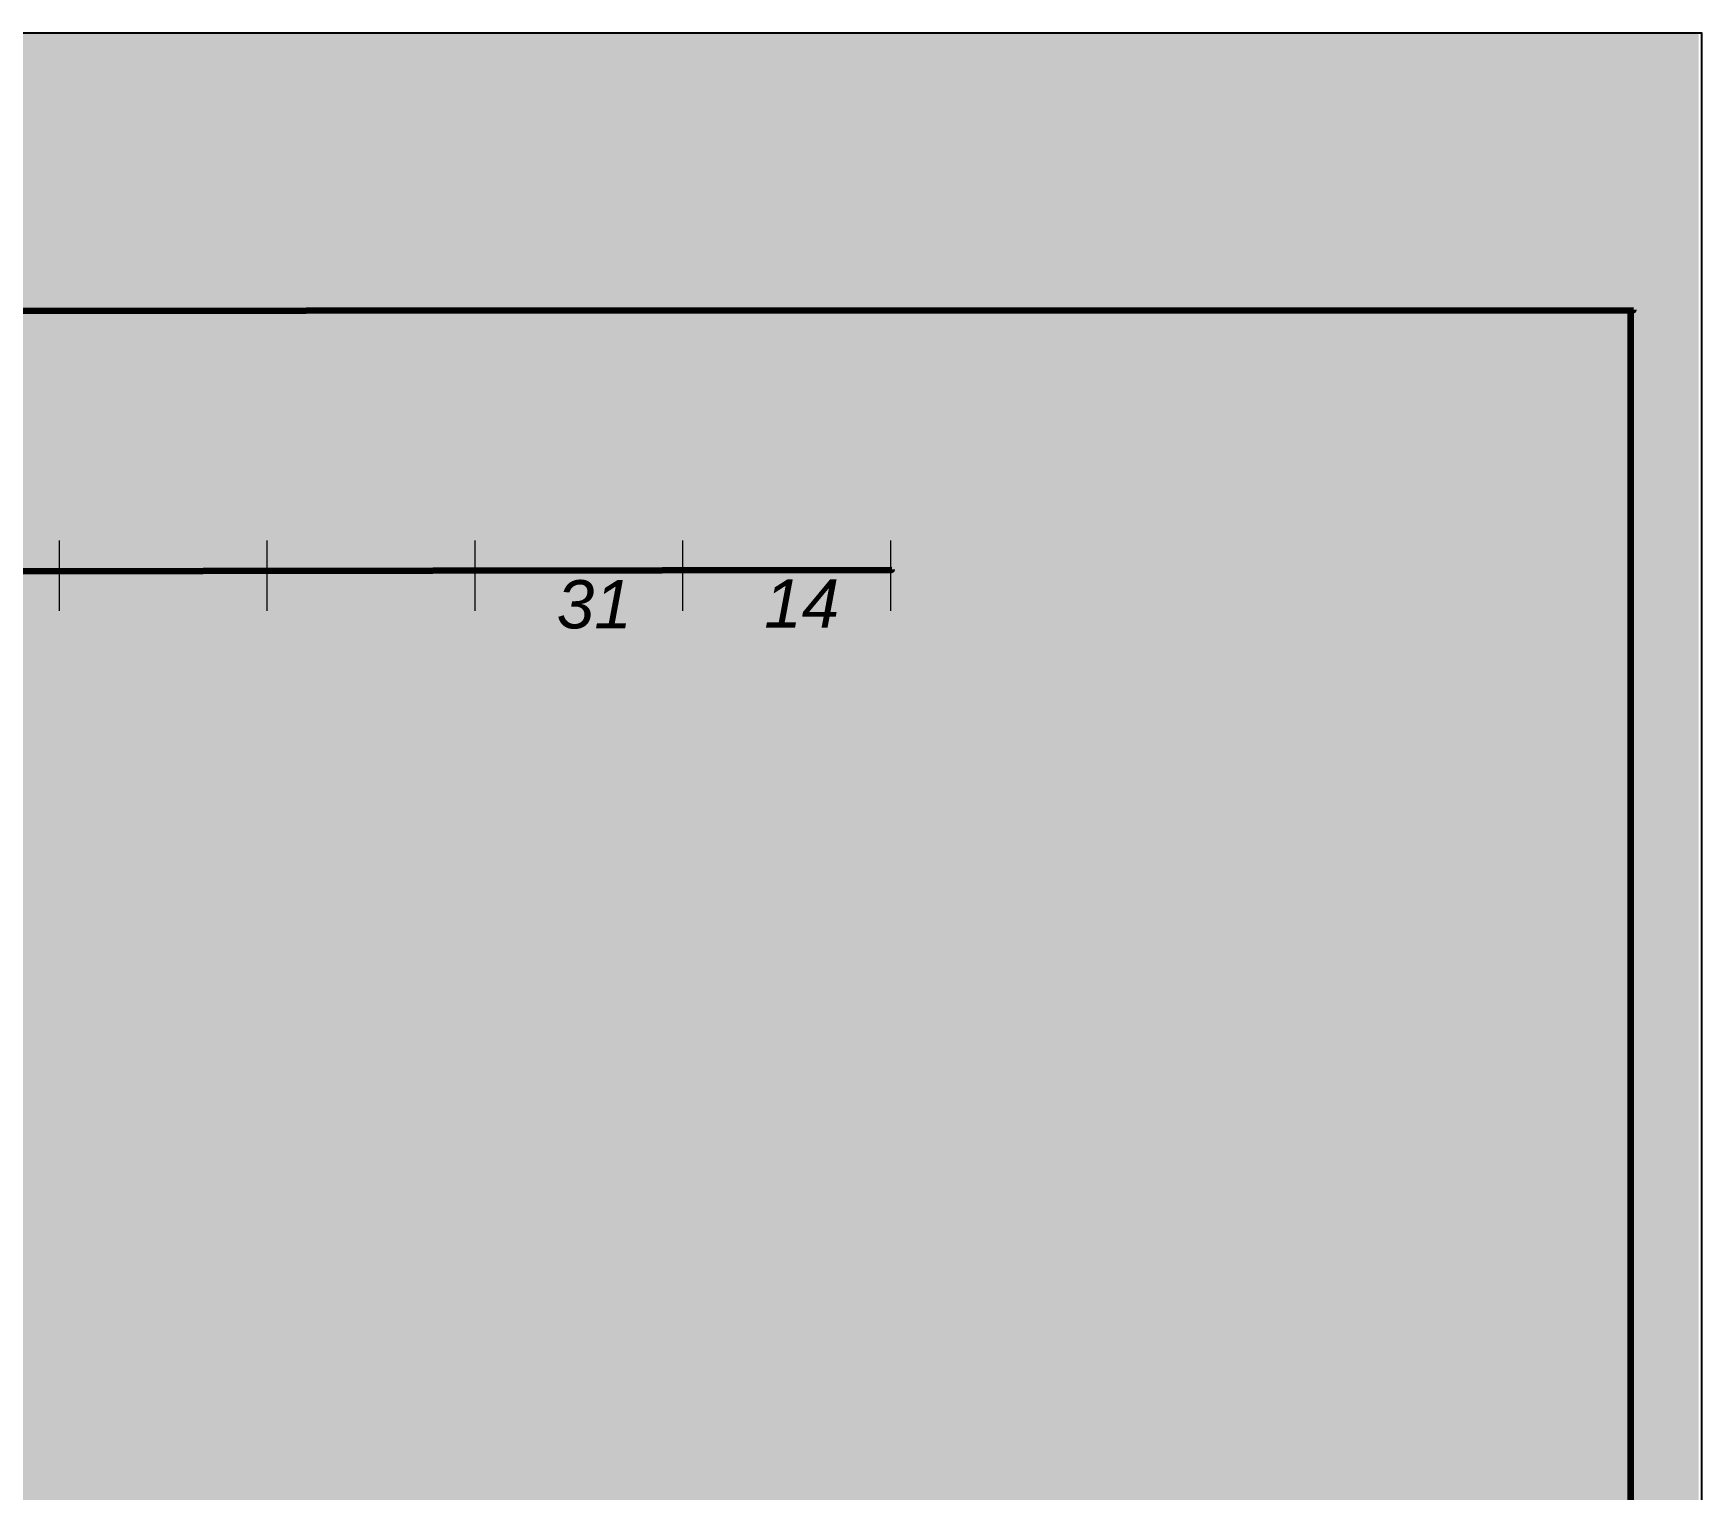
# Model space of a CAD drawing. Header units: millimetres. Extents: x 0 to 295, y 2 to 210.
# Drawn here: x 175.3 to 294.4, y 106 to 210.2 of the extents above; entities that cross this region are included whole.
import ezdxf
from ezdxf.xclip import XClip

# ---------------------------------------------------------------- set-up
doc = ezdxf.new("R2010")
doc.units = ezdxf.units.MM
doc.header["$MEASUREMENT"] = 0
doc.layers.get('0').update_dxf_attribs({"linetype": 'CONTINUOUS'})
doc.styles.add('Arial$201', font='ariali.ttf', dxfattribs={"oblique": 15, "height": 6.045128})

# ---------------------------------------------------------------- blocks, each defined once
blk = doc.blocks.new('MF27EC030')
at = {"color": 0, "linetype": 'Continuous', "lineweight": 100, "true_color": 0x000007}
for points in [[(4.84, 190.42), (4.84, 7.05), (289.58, 7.05), (289.58, 190.42)], [(4.84, 190.35), (289.76, 190.42), (289.76, 190.42)]]:
    blk.add_lwpolyline(points, dxfattribs=at)

msp = doc.modelspace()

# ---------------------------------------------------------------- hatches: boundary and pattern name
at = {"true_color": 0xffffff}
for points in [[(-0.13, 210.23), (-0.13, 1.77), (294.44, 1.77), (294.44, 210.23)], [(-0.13, 210.23), (-0.13, 2.03), (294.44, 2.03), (294.44, 210.23)]]:
    msp.add_hatch(color=0, dxfattribs=at).paths.add_polyline_path(points)
at = {"true_color": 0x000007}
for points in [[(183.55, 167.45), (184.01, 169.61), (184.01, 169.61), (183.98, 169.59), (183.96, 169.57), (183.93, 169.56), (183.9, 169.54), (183.87, 169.52), (183.84, 169.5), (183.81, 169.49), (183.78, 169.47), (183.75, 169.45), (183.72, 169.44), (183.69, 169.42), (183.65, 169.41), (183.62, 169.39), (183.58, 169.38), (183.54, 169.36), (183.5, 169.35), (183.47, 169.33), (183.43, 169.32), (183.39, 169.31), (183.35, 169.3), (183.3, 169.28), (183.26, 169.27), (183.22, 169.26), (183.17, 169.25), (183.17, 169.25), (183.24, 169.56), (183.24, 169.56), (183.26, 169.57), (183.28, 169.58), (183.3, 169.59), (183.33, 169.6), (183.35, 169.61), (183.37, 169.62), (183.39, 169.63), (183.42, 169.64), (183.44, 169.66), (183.46, 169.67), (183.48, 169.68), (183.51, 169.69), (183.53, 169.7), (183.55, 169.71), (183.57, 169.72), (183.59, 169.74), (183.61, 169.75), (183.64, 169.76), (183.66, 169.77), (183.68, 169.79), (183.7, 169.8), (183.72, 169.81), (183.74, 169.83), (183.76, 169.84), (183.76, 169.84), (183.78, 169.85), (183.81, 169.87), (183.83, 169.88), (183.85, 169.9), (183.87, 169.91), (183.89, 169.92), (183.91, 169.94), (183.93, 169.95), (183.94, 169.96), (183.96, 169.98), (183.98, 169.99), (184, 170), (184.01, 170.01), (184.03, 170.02), (184.04, 170.04), (184.06, 170.05), (184.07, 170.06), (184.08, 170.07), (184.1, 170.08), (184.11, 170.09), (184.12, 170.1), (184.13, 170.11), (184.14, 170.13), (184.16, 170.14), (184.16, 170.14), (184.17, 170.15), (184.17, 170.16), (184.18, 170.17), (184.19, 170.18), (184.19, 170.18), (184.2, 170.19), (184.2, 170.2), (184.21, 170.21), (184.22, 170.22), (184.22, 170.23), (184.23, 170.23), (184.24, 170.24), (184.24, 170.25), (184.25, 170.26), (184.25, 170.27), (184.26, 170.28), (184.27, 170.28), (184.27, 170.29), (184.28, 170.3), (184.28, 170.31), (184.29, 170.32), (184.3, 170.32), (184.3, 170.33), (184.52, 170.33), (183.91, 167.45), (183.55, 167.45), (183.91, 167.45)], [(185.48, 167.45), (185.94, 169.61), (185.94, 169.61), (185.92, 169.59), (185.89, 169.57), (185.87, 169.56), (185.84, 169.54), (185.81, 169.52), (185.78, 169.5), (185.75, 169.49), (185.72, 169.47), (185.69, 169.45), (185.65, 169.44), (185.62, 169.42), (185.59, 169.41), (185.55, 169.39), (185.51, 169.38), (185.48, 169.36), (185.44, 169.35), (185.4, 169.33), (185.36, 169.32), (185.32, 169.31), (185.28, 169.3), (185.24, 169.28), (185.19, 169.27), (185.15, 169.26), (185.11, 169.25), (185.11, 169.25), (185.19, 169.56), (185.19, 169.56), (185.21, 169.57), (185.23, 169.58), (185.25, 169.59), (185.27, 169.6), (185.29, 169.61), (185.31, 169.62), (185.34, 169.63), (185.36, 169.64), (185.38, 169.66), (185.4, 169.67), (185.42, 169.68), (185.44, 169.69), (185.47, 169.7), (185.49, 169.71), (185.51, 169.72), (185.53, 169.74), (185.56, 169.75), (185.58, 169.76), (185.6, 169.77), (185.62, 169.79), (185.65, 169.8), (185.67, 169.81), (185.69, 169.83), (185.71, 169.84), (185.71, 169.84), (185.73, 169.85), (185.75, 169.87), (185.77, 169.88), (185.79, 169.9), (185.81, 169.91), (185.83, 169.92), (185.85, 169.94), (185.87, 169.95), (185.88, 169.96), (185.9, 169.98), (185.92, 169.99), (185.93, 170), (185.95, 170.01), (185.96, 170.02), (185.98, 170.04), (185.99, 170.05), (186.01, 170.06), (186.02, 170.07), (186.03, 170.08), (186.05, 170.09), (186.06, 170.1), (186.07, 170.11), (186.08, 170.13), (186.09, 170.14), (186.1, 170.14), (186.1, 170.15), (186.11, 170.16), (186.12, 170.17), (186.12, 170.18), (186.13, 170.18), (186.13, 170.19), (186.14, 170.2), (186.15, 170.21), (186.15, 170.22), (186.16, 170.23), (186.16, 170.23), (186.17, 170.24), (186.18, 170.25), (186.18, 170.26), (186.19, 170.27), (186.19, 170.28), (186.2, 170.28), (186.21, 170.29), (186.21, 170.3), (186.22, 170.31), (186.23, 170.32), (186.23, 170.32), (186.24, 170.33), (186.45, 170.33), (185.84, 167.45), (185.48, 167.45), (185.84, 167.45)]]:
    msp.add_hatch(color=0, dxfattribs=at).paths.add_polyline_path(points)
h = msp.add_hatch(color=0, dxfattribs=at)
h.paths.add_polyline_path([(198.26, 167.45), (198.7, 169.61), (198.7, 169.61), (198.68, 169.59), (198.65, 169.57), (198.62, 169.56), (198.6, 169.54), (198.57, 169.52), (198.54, 169.5), (198.51, 169.49), (198.48, 169.47), (198.45, 169.45), (198.42, 169.44), (198.39, 169.42), (198.35, 169.41), (198.32, 169.39), (198.28, 169.38), (198.25, 169.36), (198.21, 169.35), (198.17, 169.33), (198.13, 169.32), (198.09, 169.31), (198.05, 169.3), (198.01, 169.28), (197.97, 169.27), (197.93, 169.26), (197.88, 169.25), (197.88, 169.25), (197.95, 169.56), (197.95, 169.56), (197.97, 169.57), (197.99, 169.58), (198.01, 169.59), (198.04, 169.6), (198.06, 169.61), (198.08, 169.62), (198.1, 169.63), (198.12, 169.64), (198.14, 169.66), (198.17, 169.67), (198.19, 169.68), (198.21, 169.69), (198.23, 169.7), (198.25, 169.71), (198.27, 169.72), (198.3, 169.74), (198.32, 169.75), (198.34, 169.76), (198.36, 169.77), (198.38, 169.79), (198.4, 169.8), (198.43, 169.81), (198.45, 169.83), (198.47, 169.84), (198.47, 169.84), (198.49, 169.85), (198.51, 169.87), (198.53, 169.88), (198.55, 169.9), (198.57, 169.91), (198.59, 169.92), (198.61, 169.94), (198.62, 169.95), (198.64, 169.96), (198.66, 169.98), (198.68, 169.99), (198.69, 170), (198.71, 170.01), (198.72, 170.02), (198.74, 170.04), (198.76, 170.05), (198.77, 170.06), (198.78, 170.07), (198.8, 170.08), (198.81, 170.09), (198.83, 170.1), (198.84, 170.11), (198.85, 170.13), (198.86, 170.14), (198.87, 170.14), (198.88, 170.15), (198.88, 170.16), (198.89, 170.17), (198.9, 170.18), (198.9, 170.18), (198.91, 170.19), (198.91, 170.2), (198.92, 170.21), (198.93, 170.22), (198.93, 170.23), (198.94, 170.23), (198.94, 170.24), (198.95, 170.25), (198.96, 170.26), (198.96, 170.27), (198.97, 170.28), (198.98, 170.28), (198.98, 170.29), (198.99, 170.3), (198.99, 170.31), (199, 170.32), (199.01, 170.32), (199.01, 170.33), (199.21, 170.33), (198.6, 167.45), (198.26, 167.45), (198.6, 167.45)])
h.paths.add_polyline_path([(202.11, 167.45), (202.11, 167.45), (202.12, 167.47), (202.12, 167.49), (202.12, 167.51), (202.13, 167.53), (202.13, 167.55), (202.14, 167.57), (202.14, 167.59), (202.15, 167.6), (202.16, 167.62), (202.16, 167.64), (202.17, 167.66), (202.17, 167.68), (202.18, 167.7), (202.19, 167.71), (202.19, 167.73), (202.2, 167.75), (202.21, 167.76), (202.21, 167.78), (202.22, 167.8), (202.23, 167.81), (202.24, 167.83), (202.24, 167.84), (202.25, 167.86), (202.26, 167.87), (202.26, 167.87), (202.27, 167.89), (202.28, 167.9), (202.28, 167.92), (202.29, 167.93), (202.3, 167.94), (202.31, 167.96), (202.32, 167.97), (202.33, 167.99), (202.34, 168), (202.35, 168.01), (202.36, 168.03), (202.37, 168.04), (202.38, 168.06), (202.39, 168.07), (202.41, 168.08), (202.42, 168.1), (202.43, 168.11), (202.44, 168.12), (202.45, 168.14), (202.47, 168.15), (202.48, 168.16), (202.49, 168.18), (202.51, 168.19), (202.52, 168.2), (202.53, 168.21), (202.55, 168.23), (202.56, 168.24), (202.58, 168.26), (202.6, 168.27), (202.62, 168.29), (202.64, 168.31), (202.66, 168.33), (202.68, 168.35), (202.7, 168.37), (202.73, 168.39), (202.75, 168.41), (202.78, 168.43), (202.81, 168.45), (202.84, 168.48), (202.87, 168.5), (202.9, 168.53), (202.93, 168.55), (202.96, 168.58), (203, 168.61), (203.03, 168.64), (203.07, 168.67), (203.11, 168.69), (203.14, 168.73), (203.17, 168.74), (203.19, 168.76), (203.21, 168.78), (203.23, 168.8), (203.25, 168.81), (203.27, 168.83), (203.29, 168.85), (203.31, 168.86), (203.33, 168.88), (203.34, 168.89), (203.36, 168.91), (203.38, 168.92), (203.39, 168.93), (203.41, 168.95), (203.42, 168.96), (203.44, 168.97), (203.45, 168.98), (203.46, 169), (203.47, 169.01), (203.48, 169.02), (203.49, 169.03), (203.5, 169.04), (203.51, 169.04), (203.52, 169.05), (203.53, 169.07), (203.55, 169.08), (203.56, 169.09), (203.57, 169.1), (203.58, 169.11), (203.59, 169.13), (203.6, 169.14), (203.61, 169.15), (203.62, 169.16), (203.63, 169.18), (203.64, 169.19), (203.65, 169.2), (203.66, 169.21), (203.66, 169.23), (203.67, 169.24), (203.68, 169.25), (203.69, 169.26), (203.69, 169.27), (203.7, 169.29), (203.71, 169.3), (203.72, 169.31), (203.72, 169.32), (203.73, 169.34), (203.74, 169.35), (203.74, 169.36), (203.74, 169.37), (203.75, 169.37), (203.75, 169.38), (203.75, 169.39), (203.76, 169.4), (203.76, 169.41), (203.76, 169.42), (203.77, 169.43), (203.77, 169.44), (203.77, 169.45), (203.77, 169.46), (203.77, 169.47), (203.78, 169.48), (203.78, 169.49), (203.78, 169.5), (203.78, 169.51), (203.78, 169.52), (203.78, 169.53), (203.78, 169.54), (203.78, 169.55), (203.78, 169.56), (203.78, 169.57), (203.78, 169.58), (203.78, 169.59), (203.78, 169.61), (203.78, 169.63), (203.78, 169.64), (203.78, 169.66), (203.78, 169.67), (203.77, 169.69), (203.77, 169.7), (203.76, 169.72), (203.76, 169.73), (203.75, 169.75), (203.75, 169.76), (203.74, 169.77), (203.73, 169.79), (203.73, 169.8), (203.72, 169.81), (203.71, 169.83), (203.7, 169.84), (203.69, 169.85), (203.68, 169.86), (203.67, 169.87), (203.66, 169.88), (203.65, 169.9), (203.64, 169.91), (203.62, 169.92), (203.61, 169.93), (203.6, 169.94), (203.59, 169.95), (203.57, 169.96), (203.56, 169.97), (203.55, 169.98), (203.53, 169.99), (203.52, 170), (203.51, 170), (203.49, 170.01), (203.48, 170.02), (203.46, 170.02), (203.45, 170.03), (203.43, 170.03), (203.42, 170.04), (203.4, 170.04), (203.39, 170.04), (203.37, 170.05), (203.36, 170.05), (203.34, 170.05), (203.32, 170.05), (203.31, 170.05), (203.29, 170.05), (203.28, 170.05), (203.26, 170.05), (203.24, 170.05), (203.23, 170.05), (203.21, 170.05), (203.2, 170.04), (203.18, 170.04), (203.17, 170.04), (203.15, 170.03), (203.14, 170.03), (203.12, 170.02), (203.11, 170.02), (203.09, 170.01), (203.08, 170), (203.06, 170), (203.05, 169.99), (203.03, 169.98), (203.02, 169.97), (203, 169.96), (202.99, 169.95), (202.97, 169.94), (202.96, 169.93), (202.95, 169.92), (202.93, 169.91), (202.92, 169.89), (202.91, 169.88), (202.9, 169.87), (202.89, 169.85), (202.87, 169.84), (202.86, 169.82), (202.85, 169.81), (202.84, 169.79), (202.83, 169.77), (202.82, 169.76), (202.82, 169.74), (202.81, 169.72), (202.8, 169.7), (202.79, 169.68), (202.78, 169.66), (202.77, 169.64), (202.77, 169.62), (202.76, 169.6), (202.75, 169.58), (202.74, 169.56), (202.74, 169.53), (202.73, 169.51), (202.72, 169.49), (202.72, 169.46), (202.37, 169.51), (202.37, 169.51), (202.38, 169.54), (202.38, 169.57), (202.39, 169.6), (202.4, 169.63), (202.4, 169.66), (202.41, 169.69), (202.42, 169.72), (202.43, 169.75), (202.44, 169.77), (202.45, 169.8), (202.46, 169.83), (202.47, 169.85), (202.49, 169.88), (202.5, 169.9), (202.51, 169.93), (202.53, 169.95), (202.54, 169.97), (202.56, 170), (202.58, 170.02), (202.59, 170.04), (202.61, 170.06), (202.63, 170.08), (202.65, 170.1), (202.67, 170.12), (202.69, 170.14), (202.71, 170.15), (202.73, 170.17), (202.76, 170.19), (202.78, 170.2), (202.8, 170.21), (202.82, 170.23), (202.85, 170.24), (202.87, 170.25), (202.9, 170.26), (202.92, 170.27), (202.95, 170.28), (202.98, 170.29), (203, 170.3), (203.03, 170.3), (203.06, 170.31), (203.09, 170.32), (203.11, 170.32), (203.14, 170.32), (203.17, 170.33), (203.2, 170.33), (203.23, 170.33), (203.26, 170.33), (203.29, 170.33), (203.31, 170.33), (203.33, 170.33), (203.35, 170.33), (203.37, 170.33), (203.39, 170.33), (203.41, 170.33), (203.43, 170.32), (203.45, 170.32), (203.47, 170.32), (203.49, 170.32), (203.51, 170.31), (203.53, 170.31), (203.54, 170.3), (203.56, 170.3), (203.58, 170.29), (203.6, 170.29), (203.62, 170.28), (203.63, 170.28), (203.65, 170.27), (203.67, 170.26), (203.69, 170.26), (203.7, 170.25), (203.72, 170.24), (203.74, 170.23), (203.74, 170.23), (203.75, 170.23), (203.77, 170.22), (203.78, 170.21), (203.8, 170.2), (203.81, 170.19), (203.83, 170.18), (203.84, 170.17), (203.86, 170.16), (203.87, 170.15), (203.88, 170.13), (203.89, 170.12), (203.91, 170.11), (203.92, 170.1), (203.93, 170.09), (203.94, 170.07), (203.95, 170.06), (203.96, 170.05), (203.98, 170.03), (203.99, 170.02), (203.99, 170), (204, 169.99), (204.01, 169.97), (204.02, 169.96), (204.03, 169.94), (204.04, 169.92), (204.05, 169.91), (204.05, 169.9), (204.06, 169.88), (204.07, 169.87), (204.07, 169.85), (204.08, 169.83), (204.09, 169.82), (204.09, 169.8), (204.1, 169.79), (204.1, 169.77), (204.1, 169.76), (204.11, 169.74), (204.11, 169.72), (204.11, 169.71), (204.12, 169.69), (204.12, 169.68), (204.12, 169.66), (204.12, 169.64), (204.13, 169.63), (204.13, 169.61), (204.13, 169.59), (204.13, 169.58), (204.13, 169.56), (204.13, 169.54), (204.13, 169.51), (204.13, 169.49), (204.12, 169.46), (204.12, 169.44), (204.12, 169.42), (204.11, 169.39), (204.11, 169.37), (204.1, 169.35), (204.09, 169.32), (204.09, 169.3), (204.08, 169.28), (204.07, 169.25), (204.06, 169.23), (204.05, 169.21), (204.04, 169.19), (204.03, 169.16), (204.02, 169.14), (204.01, 169.12), (203.99, 169.09), (203.98, 169.07), (203.96, 169.05), (203.95, 169.03), (203.93, 169), (203.93, 169), (203.92, 168.99), (203.91, 168.98), (203.89, 168.96), (203.88, 168.94), (203.86, 168.93), (203.84, 168.91), (203.82, 168.89), (203.8, 168.86), (203.77, 168.84), (203.74, 168.82), (203.72, 168.79), (203.69, 168.76), (203.65, 168.74), (203.62, 168.71), (203.59, 168.68), (203.55, 168.65), (203.51, 168.62), (203.47, 168.58), (203.43, 168.55), (203.39, 168.51), (203.34, 168.48), (203.29, 168.44), (203.24, 168.4), (203.19, 168.36), (203.19, 168.36), (203.17, 168.35), (203.15, 168.33), (203.13, 168.31), (203.11, 168.29), (203.09, 168.28), (203.07, 168.26), (203.05, 168.24), (203.03, 168.23), (203.01, 168.21), (202.99, 168.2), (202.98, 168.18), (202.96, 168.17), (202.94, 168.15), (202.93, 168.14), (202.91, 168.13), (202.9, 168.11), (202.88, 168.1), (202.87, 168.09), (202.86, 168.08), (202.85, 168.06), (202.83, 168.05), (202.82, 168.04), (202.81, 168.03), (202.8, 168.02), (202.8, 168.02), (202.79, 168.01), (202.78, 168), (202.77, 167.98), (202.76, 167.97), (202.75, 167.96), (202.74, 167.95), (202.73, 167.94), (202.72, 167.93), (202.72, 167.92), (202.71, 167.9), (202.7, 167.89), (202.69, 167.88), (202.68, 167.87), (202.67, 167.86), (202.67, 167.85), (202.66, 167.84), (202.65, 167.83), (202.64, 167.82), (202.64, 167.81), (202.63, 167.8), (202.62, 167.79), (202.62, 167.78), (202.61, 167.77), (202.6, 167.76), (202.6, 167.76), (203.9, 167.76), (203.82, 167.45)])
h.paths.add_polyline_path([(202.11, 167.45), (203.82, 167.45)])

# ---------------------------------------------------------------- linework, layer by layer
at = {"color": 0, "linetype": 'Continuous', "lineweight": 20, "true_color": 0x000007}
for points in [[(177.14, 173.92), (177.14, 168.89), (177.14, 168.89)], [(192.01, 173.92), (192.01, 168.89), (192.01, 168.89)], [(206.88, 173.92), (206.88, 168.89), (206.88, 168.89)], [(221.74, 173.92), (221.74, 168.89), (221.74, 168.89)], [(236.61, 173.92), (236.61, 168.89), (236.61, 168.89)]]:
    msp.add_lwpolyline(points, dxfattribs=at)
at = {"color": 0, "linetype": 'Continuous', "lineweight": 100, "true_color": 0x000007}
msp.add_lwpolyline([(23.24, 171.53), (236.7, 171.84), (236.7, 171.84)], dxfattribs=at)

# ---------------------------------------------------------------- block references
at = {"color": 0, "true_color": 0xffffff}
ref = msp.add_blockref('MF27EC030', (0, 0), dxfattribs=at)
XClip(ref).set_block_clipping_path([(0, 1.9031978799), (294.6486130742, 210.23)])

# ---------------------------------------------------------------- texts
at = {"color": 0, "true_color": 0x000007, "style": 'Arial$201'}
for s, p in [('31', (212.74, 167.64)), ('14', (227.58, 167.69))]:
    msp.add_text(s, height=3.454, dxfattribs=at).set_placement(p)

doc.saveas('drawing.dxf')
